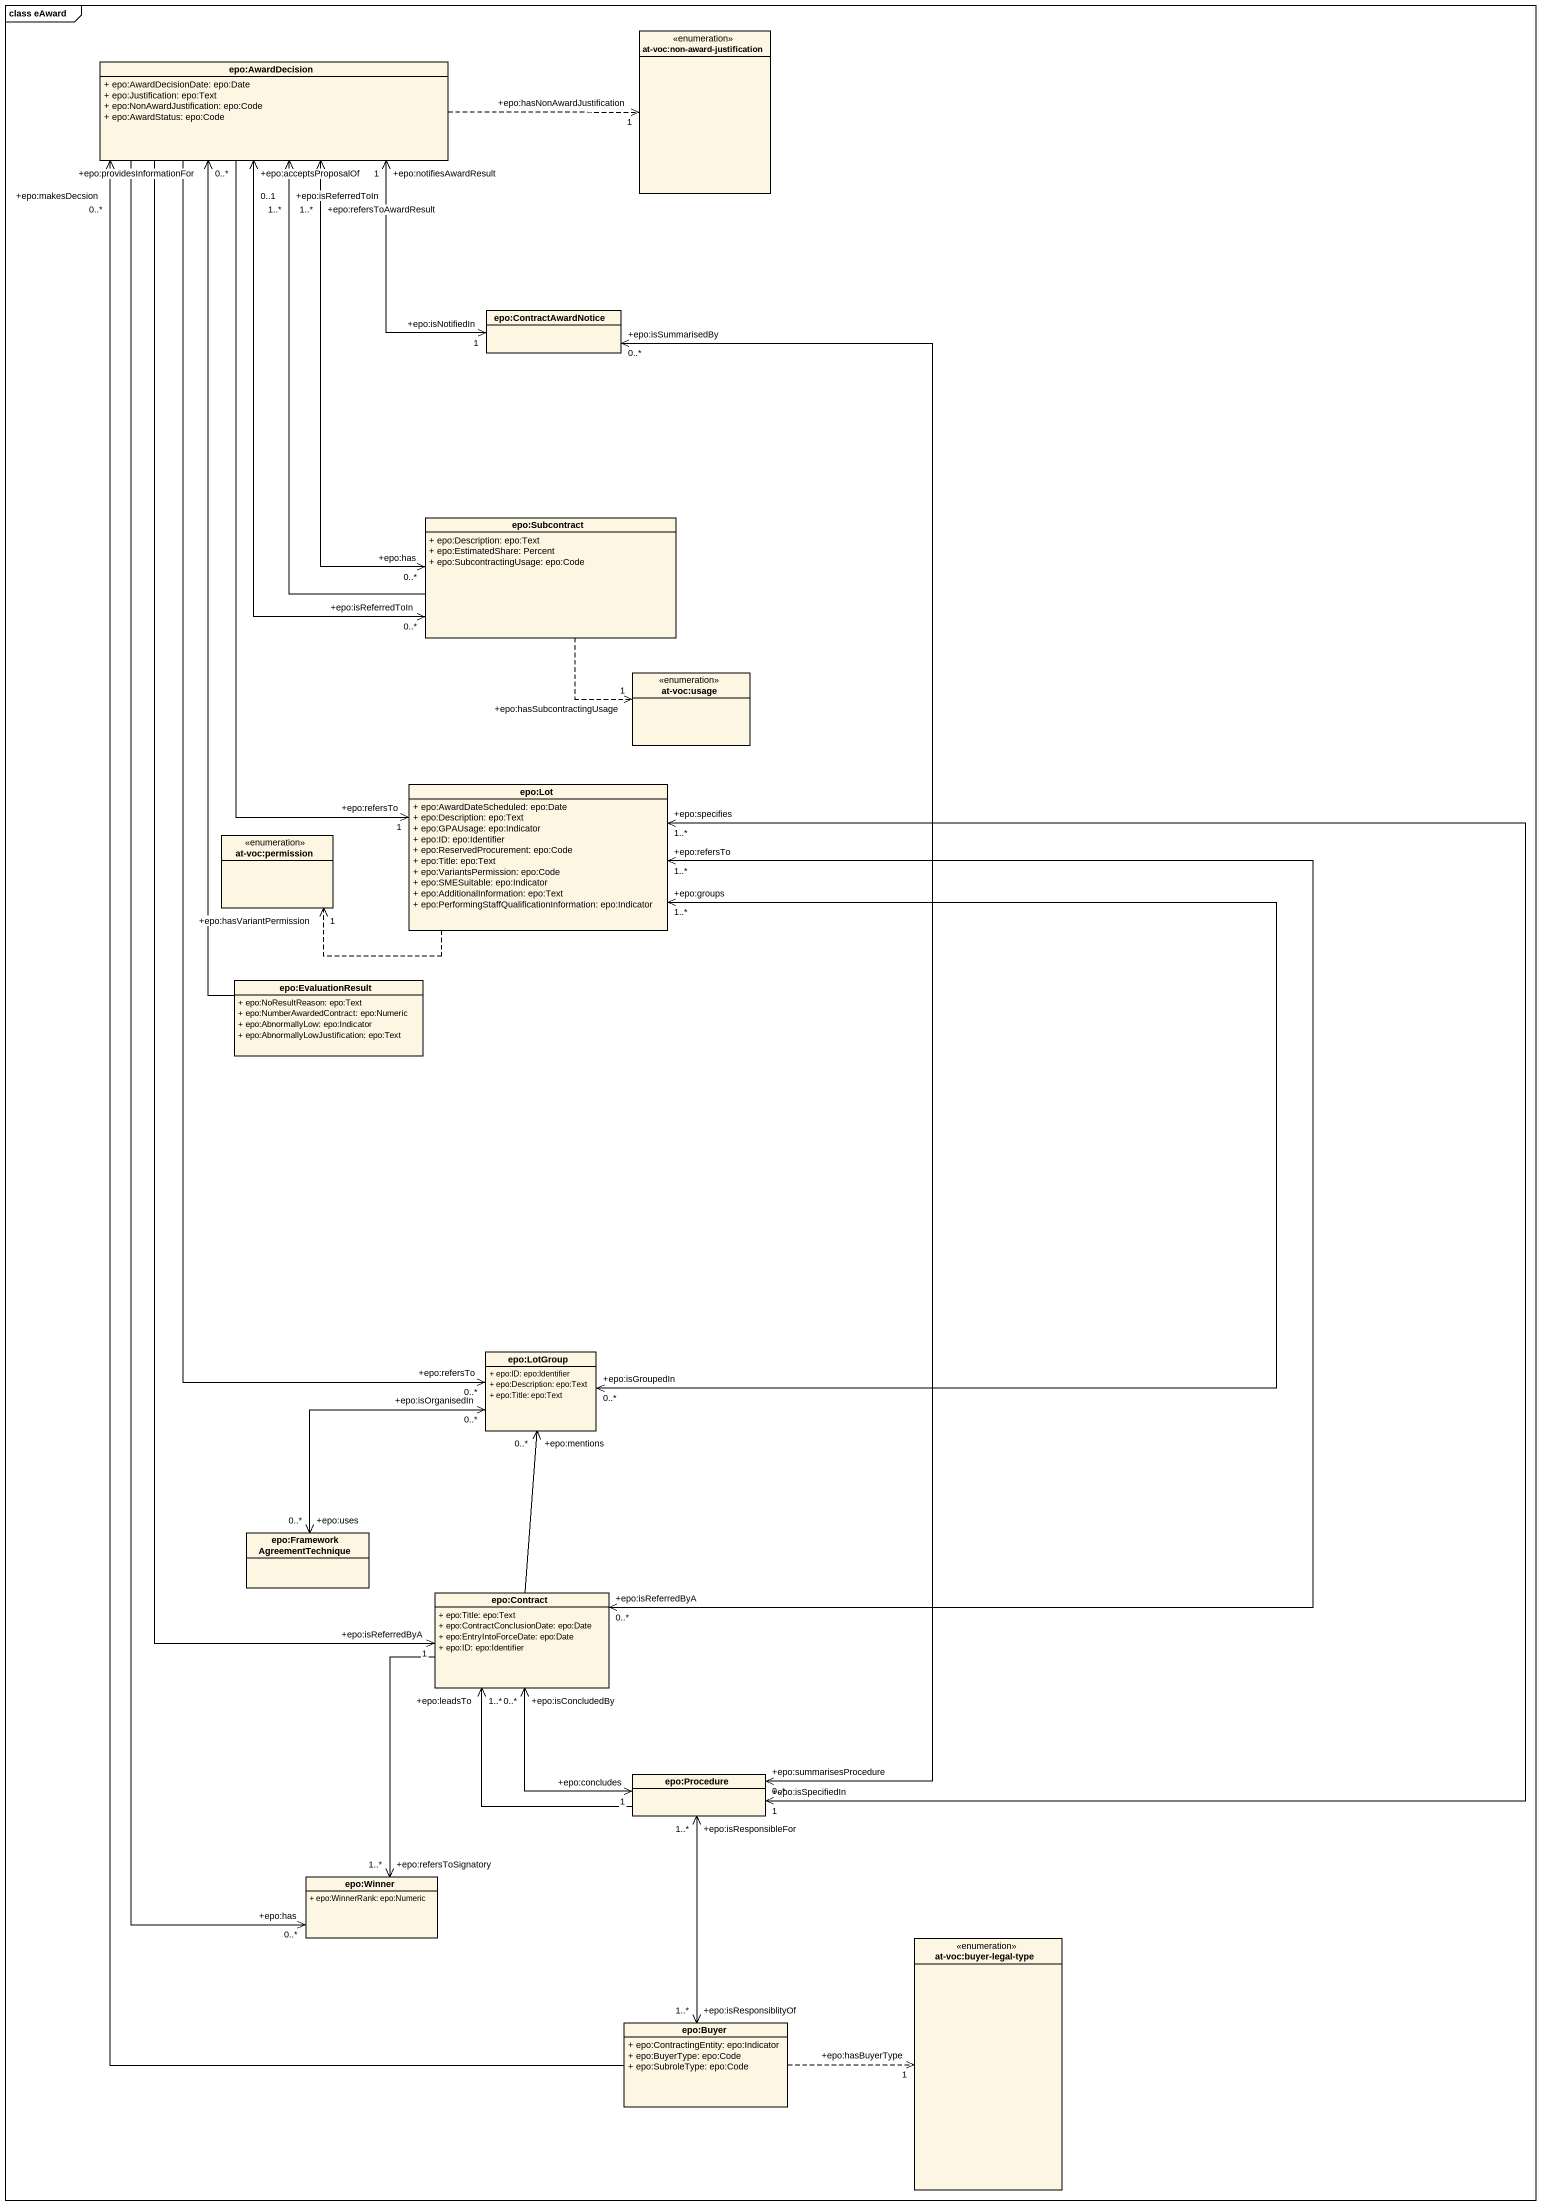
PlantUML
@startuml
mainframe class eAward
hide circle
hide empty members
skinparam classAttributeIconSize 0
enum "at-voc:non-award-justification" as at_voc_non_award
class "epo:AwardDecision" as epo_AwardDecision {
  + epo:AwardDecisionDate: epo:Date
  + epo:Justification: epo:Text
  + epo:NonAwardJustification: epo:Code
  + epo:AwardStatus: epo:Code
}
class "epo:ContractAwardNotice" as epo_ContractAwardNotice
class "epo:Subcontract" as epo_Subcontract {
  + epo:Description: epo:Text
  + epo:EstimatedShare: Percent
  + epo:SubcontractingUsage: epo:Code
}
enum "at-voc:usage" as at_voc_usage
class "epo:Lot" as epo_Lot {
  + epo:AwardDateScheduled: epo:Date
  + epo:Description: epo:Text
  + epo:GPAUsage: epo:Indicator
  + epo:ID: epo:Identifier
  + epo:ReservedProcurement: epo:Code
  + epo:Title: epo:Text
  + epo:VariantsPermission: epo:Code
  + epo:SMESuitable: epo:Indicator
  + epo:AdditionalInformation: epo:Text
  + epo:PerformingStaffQualificationInformation: epo:Indicator
}
enum "at-voc:permission" as at_voc_permission
class "epo:EvaluationResult" as epo_EvaluationResult {
  + epo:NoResultReason: epo:Text
  + epo:NumberAwardedContract: epo:Numeric
  + epo:AbnormallyLow: epo:Indicator
  + epo:AbnormallyLowJustification: epo:Text
}
class "epo:LotGroup" as epo_LotGroup {
  + epo:ID: epo:Identifier
  + epo:Description: epo:Text
  + epo:Title: epo:Text
}
class "epo:FrameworkAgreementTechnique" as epo_FrameworkAgreementTechni
class "epo:Contract" as epo_Contract {
  + epo:Title: epo:Text
  + epo:ContractConclusionDate: epo:Date
  + epo:EntryIntoForceDate: epo:Date
  + epo:ID: epo:Identifier
}
class "epo:Procedure" as epo_Procedure
class "epo:Winner" as epo_Winner {
  + epo:WinnerRank: epo:Numeric
}
enum "at-voc:buyer-legal-type" as at_voc_buyer_legal_type
class "epo:Buyer" as epo_Buyer {
  + epo:ContractingEntity: epo:Indicator
  + epo:BuyerType: epo:Code
  + epo:SubroleType: epo:Code
}
epo_AwardDecision .right.> "+epo:hasNonAwardJustification\n1" at_voc_non_award
epo_AwardDecision --> "+epo:refersTo\n1" epo_Lot
epo_AwardDecision --> "+epo:refersTo\n0..*" epo_LotGroup
epo_AwardDecision --> "+epo:isReferredByA\n1" epo_Contract
epo_AwardDecision --> "+epo:has\n0..*" epo_Winner
epo_ContractAwardNotice "+epo:isNotifiedIn\n1" <-up-> "+epo:notifiesAwardResult\n1" epo_AwardDecision
epo_ContractAwardNotice "+epo:isSummarisedBy\n0..*" <--> "+epo:summarisesProcedure\n0..*" epo_Procedure
epo_Subcontract "+epo:isReferredToIn\n0..*" <-up-> "+epo:acceptsProposalOf\n0..1" epo_AwardDecision
epo_Subcontract -up-> "+epo:isReferredToIn\n1..*" epo_AwardDecision
epo_Subcontract "+epo:has\n0..*" <-up-> "+epo:refersToAwardResult\n1..*" epo_AwardDecision
epo_Subcontract ..> "+epo:hasSubcontractingUsage\n1" at_voc_usage
epo_Lot .left.> "+epo:hasVariantPermission\n1" at_voc_permission
epo_Lot "+epo:groups\n1..*" <--> "+epo:isGroupedIn\n0..*" epo_LotGroup
epo_EvaluationResult -up-> "+epo:providesInformationFor\n0..*" epo_AwardDecision
epo_FrameworkAgreementTechni "+epo:uses\n0..*" <-up-> "+epo:isOrganisedIn\n0..*" epo_LotGroup
epo_Contract "+epo:isReferredByA\n0..*" <-up-> "+epo:refersTo\n1..*" epo_Lot
epo_Contract -up-> "+epo:mentions\n0..*" epo_LotGroup
epo_Contract --> "+epo:refersToSignatory\n1..*" epo_Winner
epo_Procedure "+epo:isSpecifiedIn\n1" <-up-> "+epo:specifies\n1..*" epo_Lot
epo_Procedure "+epo:concludes\n1" <-up-> "+epo:isConcludedBy\n0..*" epo_Contract
epo_Procedure -up-> "+epo:leadsTo\n1..*" epo_Contract
epo_Procedure "+epo:isResponsibleFor\n1..*" <--> "+epo:isResponsiblityOf\n1..*" epo_Buyer
epo_Buyer -up-> "+epo:makesDecsion\n0..*" epo_AwardDecision
epo_Buyer .right.> "+epo:hasBuyerType\n1" at_voc_buyer_legal_type
@enduml
